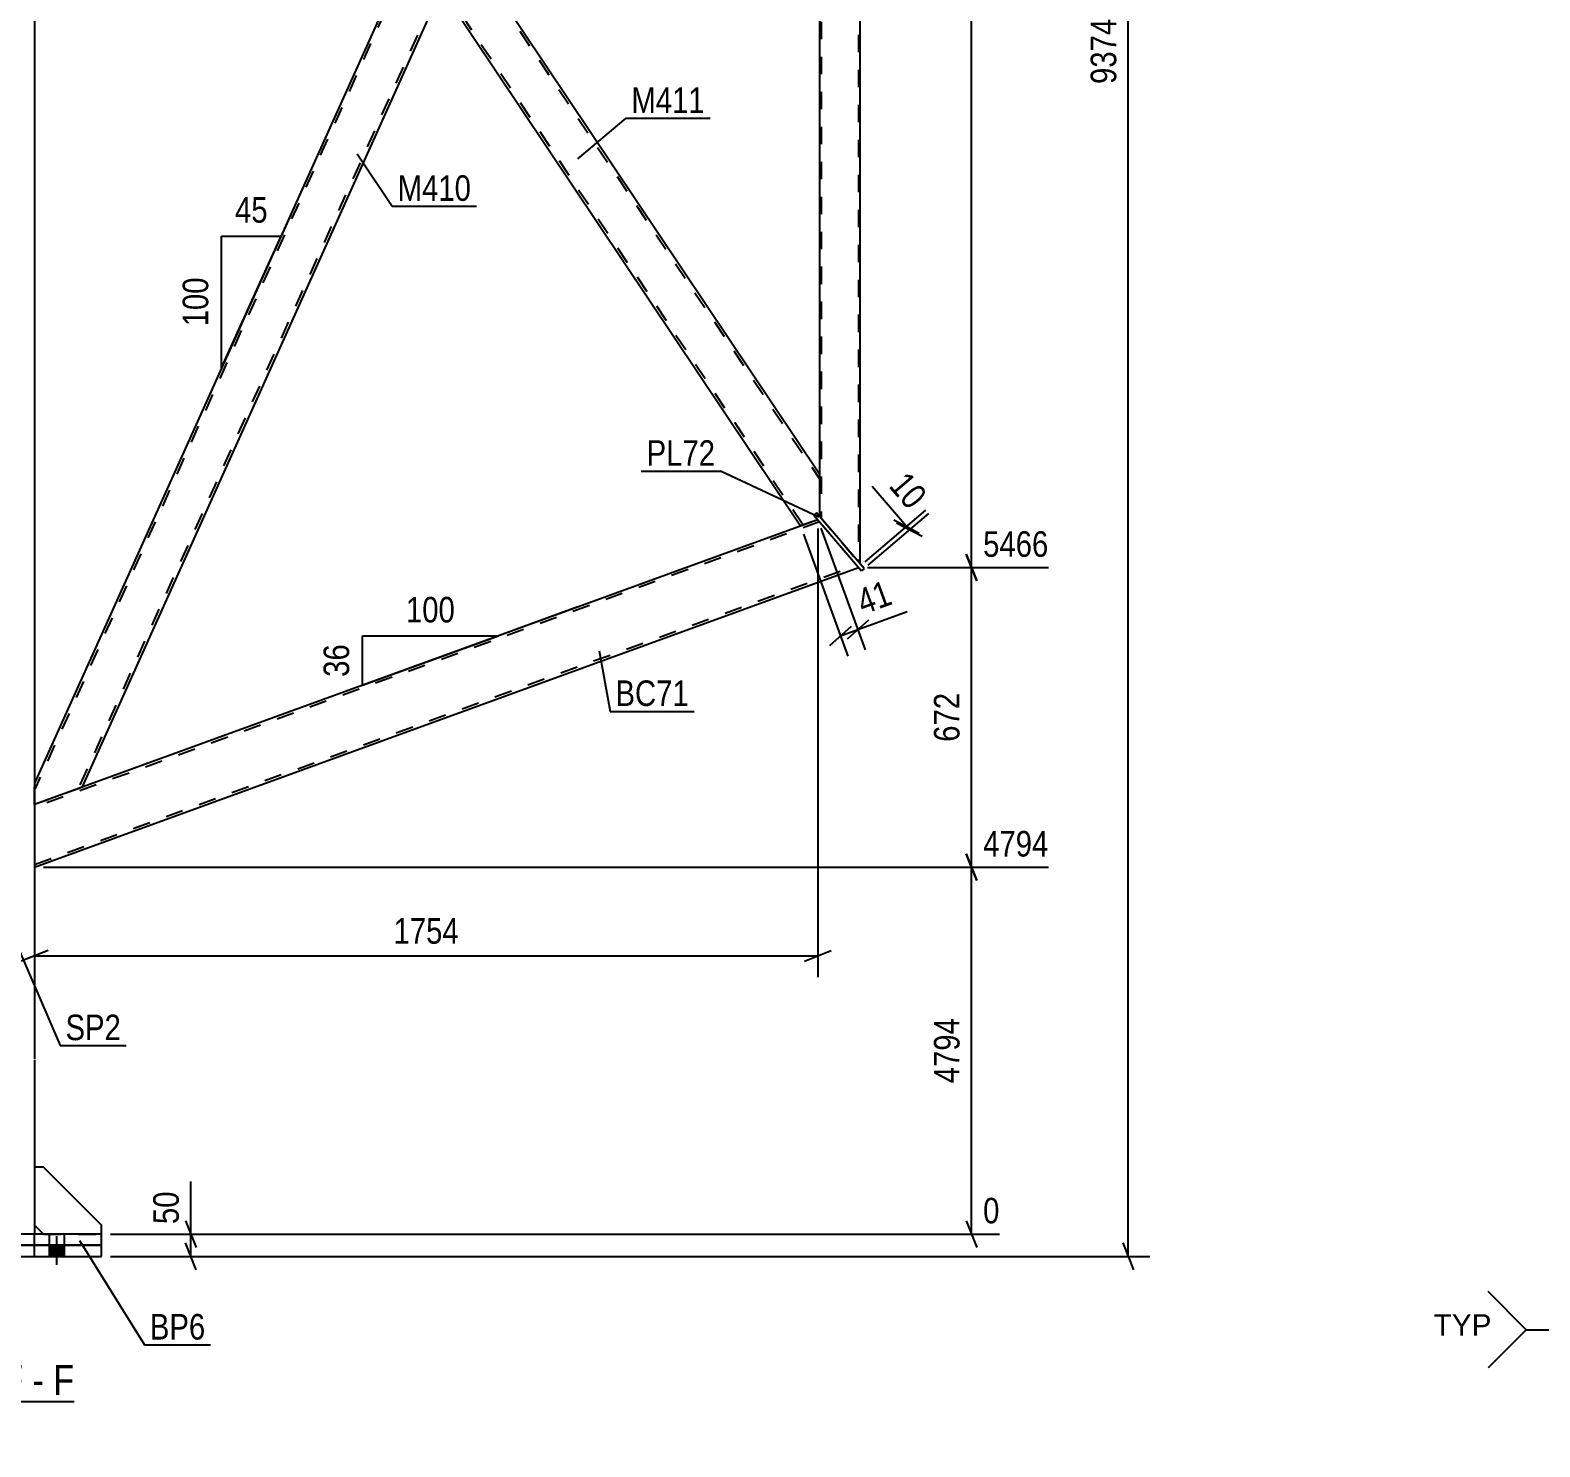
# Model space of a CAD drawing. Header units: millimetres. Extents: x 0 to 841, y 0 to 594.
# Drawn here: x 341.9 to 511, y 263.9 to 422.6 of the extents above; entities that cross this region are included whole.
import ezdxf

# ---------------------------------------------------------------- set-up
doc = ezdxf.new("R2010")
doc.units = ezdxf.units.MM
doc.linetypes.add('DXK_LINE_DOT2', pattern=[3.9198, 1.9599, -1.9599])
doc.styles.add('Arial', font='arial.ttf', dxfattribs={"height": 0.2})
doc.styles.add('Arial Narrow', font='ARIALN.TTF', dxfattribs={"height": 0.2})

# ---------------------------------------------------------------- blocks, each defined once
blk = doc.blocks.new('Unknown-682121855-11 - 6415')
at = {"color": 6, "linetype": 'Continuous'}
blk.add_line((320.62, 268.96), (346.77, 268.96), dxfattribs=at)
at = {"color": 0, "linetype": 'Continuous'}
for points in [[(337.67, 269.71), (337.67, 273.21), (320.62, 273.21), (320.62, 269.71)], [(341.06, 269.71), (341.06, 273.21), (338.72, 273.21), (338.72, 269.71)], [(343.38, 269.71), (343.38, 273.21), (342.11, 273.21), (342.11, 269.71)], [(346.77, 269.71), (346.77, 273.21), (344.43, 273.21), (344.43, 269.71)]]:
    blk.add_wipeout(points, dxfattribs=at)
at = {"color": 7, "linetype": 'Continuous', "style": 'Arial Narrow'}
for s, p in [('SECTION', (320.62, 269.71)), ('F', (338.72, 269.71)), ('F', (344.43, 269.71)), ('-', (342.11, 269.71))]:
    blk.add_text(s, height=3.34, dxfattribs=at).set_placement(p)
blk = doc.blocks.new('Part-682121855-6496 - 6415')
at = {"color": 2, "linetype": 'Continuous'}
for p, q in [((390.02, 431.98), (387.89, 427.25)), ((390.31, 432.63), (390.02, 431.98)), ((390.31, 432.63), (430.28, 372.91)), ((387.89, 427.25), (428.15, 367.09)), ((430.28, 372.91), (430.28, 371.83)), ((430.28, 371.83), (430.28, 368.17))]:
    blk.add_line(p, q, dxfattribs=at)
at = {"color": 7, "linetype": 'DXK_LINE_DOT2'}
for p, q in [((390.16, 432.3), (430.28, 372.37)), ((390.22, 432.44), (390.31, 432.63)), ((388.03, 427.57), (428.44, 367.2)), ((430.28, 372.83), (430.28, 371.83)), ((430.08, 367.79), (428.15, 367.09)), ((429.95, 368.55), (429.65, 368.29)), ((429.65, 368.29), (430.08, 367.79)), ((430.28, 368.17), (429.95, 368.55))]:
    blk.add_line(p, q, dxfattribs=at)
blk = doc.blocks.new('Part-682121855-6461 - 6415')
at = {"color": 7, "linetype": 'DXK_LINE_DOT2'}
for p, q in [((428.25, 528.38), (342.35, 337.53)), ((430.28, 522.17), (347.23, 337.64)), ((342.35, 335.86), (342.35, 338.26)), ((347.62, 337.78), (342.35, 335.86))]:
    blk.add_line(p, q, dxfattribs=at)
at = {"color": 2, "linetype": 'Continuous'}
for p, q in [((384.61, 432.15), (342.35, 338.26)), ((387.89, 427.25), (347.62, 337.78))]:
    blk.add_line(p, q, dxfattribs=at)
blk = doc.blocks.new('Part-682121855-6466 - 6415')
at = {"color": 2, "linetype": 'Continuous'}
for p, q in [((342.35, 287.73), (309.85, 287.73)), ((309.85, 287.73), (309.85, 286.48)), ((317.35, 286.48), (317.35, 287.73)), ((342.35, 286.48), (342.35, 287.73)), ((349.85, 287.73), (342.35, 287.73)), ((349.85, 286.48), (349.85, 287.73)), ((309.85, 286.48), (349.85, 286.48))]:
    blk.add_line(p, q, dxfattribs=at)
at = {"color": 7, "linetype": 'DXK_LINE_DOT2'}
for p, q in [((317.35, 286.48), (317.35, 287.73)), ((342.35, 286.48), (342.35, 287.73))]:
    blk.add_line(p, q, dxfattribs=at)
blk = doc.blocks.new('Bolt-682121855-6536 - 6415')
at = {"linetype": 'Continuous'}
for points in [[(324.03, 286.48), (325.68, 286.48), (325.68, 287.73), (324.03, 287.73)], [(334.03, 286.48), (335.68, 286.48), (335.68, 287.73), (334.03, 287.73)]]:
    blk.add_hatch(color=1, dxfattribs=at).paths.add_polyline_path(points)
at = {"color": 1, "linetype": 'DXK_LINE_DOT2'}
for p, q in [((314.03, 286.48), (314.03, 287.73)), ((314.03, 286.48), (314.03, 287.73)), ((314.85, 285.53), (314.85, 287.73)), ((314.85, 285.53), (314.85, 287.73)), ((315.68, 286.48), (315.68, 287.73)), ((315.68, 286.48), (315.68, 287.73)), ((324.03, 286.48), (324.03, 287.73)), ((324.85, 285.53), (324.85, 287.73)), ((325.68, 286.48), (325.68, 287.73)), ((334.03, 286.48), (334.03, 287.73)), ((334.85, 285.53), (334.85, 287.73)), ((335.68, 286.48), (335.68, 287.73)), ((344.03, 286.48), (344.03, 287.73)), ((344.03, 286.48), (344.03, 287.73)), ((344.85, 285.53), (344.85, 287.73)), ((344.85, 285.53), (344.85, 287.73)), ((345.68, 286.48), (345.68, 287.73)), ((345.68, 286.48), (345.68, 287.73))]:
    blk.add_line(p, q, dxfattribs=at)
at = {"color": 1, "linetype": 'Continuous'}
for p, q in [((324.03, 286.48), (324.03, 287.73)), ((324.85, 285.53), (324.85, 287.73)), ((325.68, 286.48), (325.68, 287.73)), ((334.03, 286.48), (334.03, 287.73)), ((334.85, 285.53), (334.85, 287.73)), ((335.68, 286.48), (335.68, 287.73))]:
    blk.add_line(p, q, dxfattribs=at)
blk = doc.blocks.new('Part-682121855-6550 - 6415')
at = {"color": 2, "linetype": 'Continuous'}
for p, q in [((343.35, 295.23), (342.35, 295.23)), ((342.35, 295.23), (342.35, 288.73)), ((343.35, 295.23), (349.85, 288.73)), ((342.35, 288.73), (343.35, 287.73)), ((349.85, 287.73), (349.85, 288.73))]:
    blk.add_line(p, q, dxfattribs=at)
at = {"color": 7, "linetype": 'DXK_LINE_DOT2'}
blk.add_line((343.35, 287.73), (349.85, 287.73), dxfattribs=at)
blk = doc.blocks.new('Part-682121855-6551 - 6415')
at = {"color": 7, "linetype": 'DXK_LINE_DOT2'}
for p, q in [((343.35, 295.23), (342.35, 295.23)), ((342.35, 295.23), (342.35, 288.73)), ((349.85, 288.73), (343.35, 295.23)), ((342.35, 288.73), (343.35, 287.73)), ((343.35, 287.73), (349.85, 287.73)), ((349.85, 287.73), (349.85, 288.73))]:
    blk.add_line(p, q, dxfattribs=at)
blk = doc.blocks.new('Part-682121855-6566 - 6415')
at = {"color": 2, "linetype": 'Continuous'}
for p, q in [((429.95, 368.55), (429.65, 368.29)), ((429.65, 368.29), (434.98, 362.05)), ((435.28, 362.31), (429.95, 368.55)), ((435.28, 362.31), (434.98, 362.05))]:
    blk.add_line(p, q, dxfattribs=at)
blk = doc.blocks.new('Part-682121855-6571 - 6415')
at = {"color": 2, "linetype": 'Continuous'}
for p, q in [((342.35, 503.68), (342.35, 307.33)), ((342.35, 307.23), (342.35, 295.23)), ((342.35, 288.73), (342.35, 287.73))]:
    blk.add_line(p, q, dxfattribs=at)
at = {"color": 7, "linetype": 'DXK_LINE_DOT2'}
for p, q in [((342.35, 295.23), (342.35, 288.73)), ((342.35, 287.73), (317.35, 287.73))]:
    blk.add_line(p, q, dxfattribs=at)
blk = doc.blocks.new('Part-682121855-6576 - 6415')
at = {"color": 7, "linetype": 'DXK_LINE_DOT2'}
for p, q in [((434.65, 535.8), (434.65, 363.05)), ((430.48, 529.42), (430.48, 367.94)), ((430.28, 372.91), (430.28, 368.17)), ((430.28, 368.17), (434.85, 362.82))]:
    blk.add_line(p, q, dxfattribs=at)
at = {"color": 2, "linetype": 'Continuous'}
for p, q in [((434.85, 362.82), (434.85, 536.1)), ((430.28, 521.43), (430.28, 372.91))]:
    blk.add_line(p, q, dxfattribs=at)
blk = doc.blocks.new('Part-682121855-6581 - 6415')
at = {"color": 2, "linetype": 'Continuous'}
for p, q in [((430.08, 367.79), (342.35, 335.86)), ((342.35, 328.84), (434.65, 362.43))]:
    blk.add_line(p, q, dxfattribs=at)
at = {"color": 7, "linetype": 'DXK_LINE_DOT2'}
for p, q in [((430.28, 367.55), (342.35, 335.55)), ((430.08, 367.79), (434.65, 362.43)), ((342.35, 329.16), (434.44, 362.68)), ((342.35, 335.86), (342.35, 328.84))]:
    blk.add_line(p, q, dxfattribs=at)
blk = doc.blocks.new('Part-682121855-30704 - 6415')
at = {"color": 2, "linetype": 'Continuous'}
for p, q in [((349.85, 286.48), (309.85, 286.48)), ((309.85, 286.48), (309.85, 285.23)), ((317.35, 285.23), (317.35, 286.48)), ((342.35, 285.23), (342.35, 286.48)), ((349.85, 285.23), (349.85, 286.48)), ((309.85, 285.23), (349.85, 285.23))]:
    blk.add_line(p, q, dxfattribs=at)
at = {"color": 7, "linetype": 'DXK_LINE_DOT2'}
for p, q in [((317.35, 286.48), (317.35, 285.23)), ((342.35, 285.23), (342.35, 286.48))]:
    blk.add_line(p, q, dxfattribs=at)
blk = doc.blocks.new('Bolt-682121855-30705 - 6415')
at = {"linetype": 'Continuous'}
for points in [[(314.03, 285.23), (315.68, 285.23), (315.68, 286.48), (314.03, 286.48)], [(314.03, 285.23), (315.68, 285.23), (315.68, 286.48), (314.03, 286.48)], [(324.03, 285.23), (325.68, 285.23), (325.68, 286.48), (324.03, 286.48)], [(324.03, 285.23), (325.68, 285.23), (325.68, 286.48), (324.03, 286.48)], [(334.03, 285.23), (335.68, 285.23), (335.68, 286.48), (334.03, 286.48)], [(334.03, 285.23), (335.68, 285.23), (335.68, 286.48), (334.03, 286.48)], [(344.03, 285.23), (345.68, 285.23), (345.68, 286.48), (344.03, 286.48)], [(344.03, 285.23), (345.68, 285.23), (345.68, 286.48), (344.03, 286.48)]]:
    blk.add_hatch(color=1, dxfattribs=at).paths.add_polyline_path(points)
at = {"color": 1, "linetype": 'Continuous'}
for p, q in [((314.03, 285.23), (314.03, 286.48)), ((314.03, 285.23), (314.03, 286.48)), ((314.85, 284.28), (314.85, 286.48)), ((314.85, 284.28), (314.85, 286.48)), ((315.68, 285.23), (315.68, 286.48)), ((315.68, 285.23), (315.68, 286.48)), ((324.03, 285.23), (324.03, 286.48)), ((324.03, 285.23), (324.03, 286.48)), ((324.85, 284.28), (324.85, 286.48)), ((324.85, 284.28), (324.85, 286.48)), ((325.68, 285.23), (325.68, 286.48)), ((325.68, 285.23), (325.68, 286.48)), ((334.03, 285.23), (334.03, 286.48)), ((334.03, 285.23), (334.03, 286.48)), ((334.85, 284.28), (334.85, 286.48)), ((334.85, 284.28), (334.85, 286.48)), ((335.68, 285.23), (335.68, 286.48)), ((335.68, 285.23), (335.68, 286.48)), ((344.03, 285.23), (344.03, 286.48)), ((344.03, 285.23), (344.03, 286.48)), ((344.85, 284.28), (344.85, 286.48)), ((344.85, 284.28), (344.85, 286.48)), ((345.68, 285.23), (345.68, 286.48)), ((345.68, 285.23), (345.68, 286.48))]:
    blk.add_line(p, q, dxfattribs=at)
blk = doc.blocks.new('StraightDimension-682121855-33613 - 6415')
at = {"color": 7, "linetype": 'Continuous'}
for p, q in [((464.87, 285.23), (464.87, 555.32)), ((464.27, 286.73), (465.47, 283.73)), ((350.85, 285.23), (467.27, 285.23))]:
    blk.add_line(p, q, dxfattribs=at)
at = {"color": 0}
blk.add_wipeout([(464.12, 424.53), (459.92, 424.53), (459.92, 416.02), (464.12, 416.02)], dxfattribs=at)
at = {"color": 3, "style": 'Arial Narrow'}
blk.add_text('9374', height=2.863, rotation=90.0002, dxfattribs=at).set_placement((463.52, 416.62))
blk = doc.blocks.new('StraightDimension-682121855-6667 - 6415')
at = {"color": 7, "linetype": 'Continuous'}
for p, q in [((447.31, 362.43), (447.31, 536.1)), ((446.71, 363.93), (447.91, 360.93)), ((435.65, 362.43), (455.92, 362.43))]:
    blk.add_line(p, q, dxfattribs=at)
blk = doc.blocks.new('AngleDimension-682121855-14578 - 6415')
at = {"color": 7, "linetype": 'Continuous'}
for p, q in [((403.19, 358.01), (394.31, 354.77)), ((379.08, 354.77), (394.31, 354.77)), ((379.08, 349.23), (394.31, 354.77)), ((379.08, 349.23), (379.08, 354.77))]:
    blk.add_line(p, q, dxfattribs=at)
at = {"color": 0}
for points in [[(390.04, 355.67), (390.04, 359.87), (383.35, 359.87), (383.35, 355.67)], [(378.18, 354.43), (373.98, 354.43), (373.98, 349.58), (378.18, 349.58)]]:
    blk.add_wipeout(points, dxfattribs=at)
at = {"color": 3, "style": 'Arial Narrow'}
blk.add_text('100', height=2.863, dxfattribs=at).set_placement((383.95, 356.27))
blk.add_text('36', height=2.863, rotation=90.0002, dxfattribs=at).set_placement((377.58, 350.18))
blk = doc.blocks.new('StraightDimension-682121855-6611 - 6415')
at = {"color": 7, "linetype": 'Continuous'}
for p, q in [((435.41, 363.08), (442.19, 368.87)), ((435.74, 362.7), (442.51, 368.49)), ((438.59, 367.77), (441.45, 366.27)), ((441.78, 365.89), (438.92, 367.39)), ((440.02, 367.02), (440.35, 366.64))]:
    blk.add_line(p, q, dxfattribs=at)
at = {"color": 0}
blk.add_wipeout([(440.25, 367.91), (443.44, 370.63), (440.29, 374.33), (437.1, 371.6)], dxfattribs=at)
at = {"color": 7, "linetype": 'Continuous'}
blk.add_line((440.02, 367.02), (436.19, 371.51), dxfattribs=at)
blk.add_line((440.02, 367.02), (436.19, 371.51), dxfattribs=at)
at = {"color": 3, "style": 'Arial Narrow'}
blk.add_text('10', height=2.863, rotation=-49.5093, dxfattribs=at).set_placement((437.94, 371.53))
blk = doc.blocks.new('StraightDimension-682121855-6626 - 6415')
at = {"color": 7, "linetype": 'Continuous'}
for p, q in [((428.5, 366.15), (433.46, 352.51)), ((430.42, 366.85), (435.38, 353.21)), ((431.44, 353.69), (433.85, 355.84)), ((432.64, 354.77), (434.56, 355.47)), ((435.77, 356.54), (433.36, 354.39))]:
    blk.add_line(p, q, dxfattribs=at)
at = {"color": 0}
blk.add_wipeout([(439.36, 358.01), (437.93, 361.96), (433.36, 360.3), (434.8, 356.35)], dxfattribs=at)
at = {"color": 7, "linetype": 'Continuous'}
blk.add_line((434.56, 355.47), (440.11, 357.49), dxfattribs=at)
blk.add_line((434.56, 355.47), (440.11, 357.49), dxfattribs=at)
at = {"color": 3, "style": 'Arial Narrow'}
blk.add_text('41', height=2.863, rotation=20.002, dxfattribs=at).set_placement((435.16, 357.12))
blk = doc.blocks.new('StraightDimension-682121855-6650 - 6415')
at = {"color": 7, "linetype": 'Continuous'}
for p, q in [((447.91, 327.34), (446.71, 330.34)), ((343.35, 328.84), (455.92, 328.84)), ((447.31, 287.73), (447.31, 328.84)), ((446.71, 289.23), (447.91, 286.23)), ((350.85, 287.73), (450.44, 287.73))]:
    blk.add_line(p, q, dxfattribs=at)
at = {"color": 0, "linetype": 'Continuous'}
for points in [[(456.52, 329.44), (456.52, 333.64), (448.01, 333.64), (448.01, 329.44)], [(451.04, 288.33), (451.04, 292.53), (448.01, 292.53), (448.01, 288.33)]]:
    blk.add_wipeout(points, dxfattribs=at)
at = {"color": 0}
blk.add_wipeout([(446.56, 312.54), (442.36, 312.54), (442.36, 304.03), (446.56, 304.03)], dxfattribs=at)
at = {"color": 3, "linetype": 'Continuous', "style": 'Arial Narrow'}
for s, height, p in [('4794', 2.863, (448.61, 330.04)), ('0', 2.86, (448.61, 288.93))]:
    blk.add_text(s, height=height, dxfattribs=at).set_placement(p)
at = {"color": 3, "style": 'Arial Narrow'}
blk.add_text('4794', height=2.863, rotation=90.0002, dxfattribs=at).set_placement((445.96, 304.63))
blk = doc.blocks.new('StraightDimension-682121855-6658 - 6415')
at = {"color": 7, "linetype": 'Continuous'}
for p, q in [((447.91, 360.93), (446.71, 363.93)), ((435.65, 362.43), (455.92, 362.43)), ((447.31, 328.84), (447.31, 362.43)), ((446.71, 330.34), (447.91, 327.34)), ((343.35, 328.84), (455.92, 328.84))]:
    blk.add_line(p, q, dxfattribs=at)
at = {"color": 0, "linetype": 'Continuous'}
blk.add_wipeout([(456.52, 363.03), (456.52, 367.23), (448.01, 367.23), (448.01, 363.03)], dxfattribs=at)
at = {"color": 0}
blk.add_wipeout([(446.56, 348.98), (442.36, 348.98), (442.36, 342.3), (446.56, 342.3)], dxfattribs=at)
at = {"color": 3, "linetype": 'Continuous', "style": 'Arial Narrow'}
blk.add_text('5466', height=2.863, dxfattribs=at).set_placement((448.61, 363.63))
at = {"color": 3, "style": 'Arial Narrow'}
blk.add_text('672', height=2.863, rotation=90.0002, dxfattribs=at).set_placement((445.96, 342.9))
blk = doc.blocks.new('AngleDimension-682121855-11005 - 6415')
at = {"color": 7, "linetype": 'Continuous'}
for p, q in [((372.46, 405.15), (369.95, 399.58)), ((363.3, 399.58), (369.95, 399.58)), ((363.3, 384.81), (369.95, 399.58)), ((363.3, 384.81), (363.3, 399.58))]:
    blk.add_line(p, q, dxfattribs=at)
at = {"color": 0}
for points in [[(369.06, 400.48), (369.06, 404.68), (364.2, 404.68), (364.2, 400.48)], [(362.4, 395.54), (358.2, 395.54), (358.2, 388.86), (362.4, 388.86)]]:
    blk.add_wipeout(points, dxfattribs=at)
at = {"color": 3, "style": 'Arial Narrow'}
blk.add_text('45', height=2.863, dxfattribs=at).set_placement((364.8, 401.08))
blk.add_text('100', height=2.863, rotation=90.0002, dxfattribs=at).set_placement((361.8, 389.46))
blk = doc.blocks.new('StraightDimension-682121855-14972 - 6415')
at = {"color": 7, "linetype": 'Continuous'}
for p, q in [((430.08, 366.79), (430.08, 316.52)), ((342.35, 334.86), (342.35, 316.52)), ((343.85, 319.52), (340.85, 318.32)), ((342.35, 318.92), (430.08, 318.92)), ((428.58, 318.32), (431.58, 319.52))]:
    blk.add_line(p, q, dxfattribs=at)
at = {"color": 0}
blk.add_wipeout([(390.47, 319.67), (390.47, 323.87), (381.96, 323.87), (381.96, 319.67)], dxfattribs=at)
at = {"color": 3, "style": 'Arial Narrow'}
blk.add_text('1754', height=2.863, dxfattribs=at).set_placement((382.56, 320.27))
blk = doc.blocks.new('StraightDimension-682121855-36076 - 6415')
at = {"color": 7, "linetype": 'Continuous'}
for p, q in [((359.25, 289.23), (360.45, 286.23)), ((350.85, 287.73), (362.25, 287.73)), ((359.85, 285.23), (359.85, 287.73)), ((360.45, 283.73), (359.25, 286.73)), ((350.85, 285.23), (362.25, 285.23))]:
    blk.add_line(p, q, dxfattribs=at)
at = {"color": 0}
blk.add_wipeout([(359.1, 293.11), (354.9, 293.11), (354.9, 288.25), (359.1, 288.25)], dxfattribs=at)
at = {"color": 7, "linetype": 'Continuous'}
blk.add_line((359.85, 287.73), (359.85, 293.63), dxfattribs=at)
blk.add_line((359.85, 287.73), (359.85, 293.63), dxfattribs=at)
at = {"color": 3, "style": 'Arial Narrow'}
blk.add_text('50', height=2.863, rotation=90.0002, dxfattribs=at).set_placement((358.5, 288.85))
blk = doc.blocks.new('WeldMark-682121855-4656 - 4412')
at = {"linetype": 'Continuous'}
for points in [[(537.84, 257.7), (539.21, 254.93), (536.7, 256.73)], [(548.79, 257.88), (550.8, 255.53), (547.92, 256.65)]]:
    blk.add_hatch(color=30, dxfattribs=at).paths.add_polyline_path(points)
at = {"color": 30, "linetype": 'Continuous'}
for p in [(509.45, 277.01), (550.8, 255.53), (539.21, 254.93)]:
    blk.add_line(p, (520.55, 277.01), dxfattribs=at)
at = {"color": 3, "linetype": 'Continuous'}
for q in [(517.17, 272.73), (513.74, 272.73)]:
    blk.add_line((513.74, 277.01), q, dxfattribs=at)
for start, end in [(90, 270), (270, 90)]:
    blk.add_arc((520.55, 277.01), 1.5, start, end, dxfattribs=at)
at = {"color": 0, "linetype": 'Continuous'}
blk.add_wipeout([(505.55, 276.36), (505.55, 278.86), (499.07, 278.86), (499.07, 276.36)], dxfattribs=at)
blk.add_wipeout([(505.55, 276.36), (505.55, 278.86), (499.07, 278.86), (499.07, 276.36)], dxfattribs=at)
at = {"color": 3, "linetype": 'Continuous'}
for q in [(505.17, 281.3), (505.17, 272.73)]:
    blk.add_line((509.45, 277.01), q, dxfattribs=at)
at = {"color": 3, "linetype": 'Continuous', "style": 'Arial'}
blk.add_text('TYP', height=2.388, dxfattribs=at).set_placement((499.07, 276.36))
blk = doc.blocks.new('Mark-682121855-6492 - 6415')
at = {"color": 0}
blk.add_wipeout([(417.42, 413.37), (417.42, 416.37), (409.2, 416.37), (409.2, 413.37)], dxfattribs=at)
blk.add_wipeout([(417.42, 413.37), (417.42, 416.37), (409.2, 416.37), (409.2, 413.37)], dxfattribs=at)
at = {"color": 30, "linetype": 'Continuous'}
for p, q in [((403.21, 408.22), (408.6, 412.77)), ((408.6, 412.77), (418.02, 412.77))]:
    blk.add_line(p, q, dxfattribs=at)
at = {"color": 3, "style": 'Arial Narrow'}
blk.add_text('M411', height=2.863, dxfattribs=at).set_placement((409.2, 413.37))
blk = doc.blocks.new('Mark-682121855-6457 - 6415')
at = {"color": 0}
blk.add_wipeout([(391.25, 403.52), (391.25, 406.52), (383.02, 406.52), (383.02, 403.52)], dxfattribs=at)
blk.add_wipeout([(391.25, 403.52), (391.25, 406.52), (383.02, 406.52), (383.02, 403.52)], dxfattribs=at)
at = {"color": 30, "linetype": 'Continuous'}
for p, q in [((378.47, 408.8), (382.42, 402.92)), ((382.42, 402.92), (391.85, 402.92))]:
    blk.add_line(p, q, dxfattribs=at)
at = {"color": 3, "style": 'Arial Narrow'}
blk.add_text('M410', height=2.863, dxfattribs=at).set_placement((383.02, 403.52))
blk = doc.blocks.new('Mark-682121855-6462 - 6415')
at = {"color": 0}
blk.add_wipeout([(361.47, 275.91), (361.47, 278.91), (355.26, 278.91), (355.26, 275.91)], dxfattribs=at)
blk.add_wipeout([(361.47, 275.91), (361.47, 278.91), (355.26, 278.91), (355.26, 275.91)], dxfattribs=at)
at = {"color": 30, "linetype": 'Continuous'}
for p, q in [((347.39, 287.01), (354.66, 275.31)), ((354.66, 275.31), (362.07, 275.31))]:
    blk.add_line(p, q, dxfattribs=at)
at = {"color": 3, "style": 'Arial Narrow'}
blk.add_text('BP6', height=2.863, dxfattribs=at).set_placement((355.26, 275.91))
blk = doc.blocks.new('Mark-682121855-6467 - 6415')
at = {"color": 0}
blk.add_wipeout([(352.02, 309.46), (352.02, 312.46), (345.81, 312.46), (345.81, 309.46)], dxfattribs=at)
blk.add_wipeout([(352.02, 309.46), (352.02, 312.46), (345.81, 312.46), (345.81, 309.46)], dxfattribs=at)
at = {"color": 30, "linetype": 'Continuous'}
for p, q in [((340.36, 320.15), (345.21, 308.86)), ((345.21, 308.86), (352.62, 308.86))]:
    blk.add_line(p, q, dxfattribs=at)
at = {"color": 3, "style": 'Arial Narrow'}
blk.add_text('SP2', height=2.863, dxfattribs=at).set_placement((345.81, 309.46))
blk = doc.blocks.new('Mark-682121855-6562 - 6415')
at = {"color": 0}
blk.add_wipeout([(418.59, 373.83), (418.59, 376.83), (410.91, 376.83), (410.91, 373.83)], dxfattribs=at)
blk.add_wipeout([(418.59, 373.83), (418.59, 376.83), (410.91, 376.83), (410.91, 373.83)], dxfattribs=at)
at = {"color": 30, "linetype": 'Continuous'}
for p in [(410.31, 373.23), (430.2, 368.09)]:
    blk.add_line(p, (419.19, 373.23), dxfattribs=at)
at = {"color": 3, "style": 'Arial Narrow'}
blk.add_text('PL72', height=2.863, dxfattribs=at).set_placement((410.91, 373.83))
blk = doc.blocks.new('Mark-682121855-6577 - 6415')
at = {"color": 0}
blk.add_wipeout([(415.65, 346.91), (415.65, 349.91), (407.42, 349.91), (407.42, 346.91)], dxfattribs=at)
blk.add_wipeout([(415.65, 346.91), (415.65, 349.91), (407.42, 349.91), (407.42, 346.91)], dxfattribs=at)
at = {"color": 30, "linetype": 'Continuous'}
for p, q in [((405.58, 353.09), (406.82, 346.31)), ((406.82, 346.31), (416.25, 346.31))]:
    blk.add_line(p, q, dxfattribs=at)
at = {"color": 3, "style": 'Arial Narrow'}
blk.add_text('BC71', height=2.863, dxfattribs=at).set_placement((407.42, 346.91))

msp = doc.modelspace()

# ---------------------------------------------------------------- block references
for name in ['Part-682121855-6576 - 6415', 'Part-682121855-6461 - 6415', 'Part-682121855-6571 - 6415', 'Part-682121855-6496 - 6415', 'Part-682121855-6581 - 6415', 'Part-682121855-6566 - 6415', 'Part-682121855-6550 - 6415', 'Part-682121855-6551 - 6415', 'Part-682121855-6466 - 6415', 'Bolt-682121855-6536 - 6415', 'Part-682121855-30704 - 6415', 'Bolt-682121855-30705 - 6415', 'WeldMark-682121855-4656 - 4412', 'Unknown-682121855-11 - 6415']:
    msp.add_blockref(name, (0, 0))

# ---------------------------------------------------------------- next in the draw order: block references
msp.add_blockref('StraightDimension-682121855-33613 - 6415', (0, 0))

# ---------------------------------------------------------------- next in the draw order: block references
for name in ['StraightDimension-682121855-6667 - 6415', 'Mark-682121855-6492 - 6415', 'Mark-682121855-6457 - 6415', 'AngleDimension-682121855-11005 - 6415', 'Mark-682121855-6562 - 6415', 'AngleDimension-682121855-14578 - 6415', 'StraightDimension-682121855-6650 - 6415']:
    msp.add_blockref(name, (0, 0))

# ---------------------------------------------------------------- next in the draw order: block references
for name in ['StraightDimension-682121855-6611 - 6415', 'StraightDimension-682121855-36076 - 6415']:
    msp.add_blockref(name, (0, 0))

# ---------------------------------------------------------------- next in the draw order: block references
for name in ['StraightDimension-682121855-6626 - 6415', 'Mark-682121855-6462 - 6415']:
    msp.add_blockref(name, (0, 0))

# ---------------------------------------------------------------- next in the draw order: block references
msp.add_blockref('StraightDimension-682121855-6658 - 6415', (0, 0))

# ---------------------------------------------------------------- next in the draw order: block references
msp.add_blockref('StraightDimension-682121855-14972 - 6415', (0, 0))

# ---------------------------------------------------------------- next in the draw order: block references
for name in ['Mark-682121855-6577 - 6415', 'Mark-682121855-6467 - 6415']:
    msp.add_blockref(name, (0, 0))

doc.saveas('drawing.dxf')
